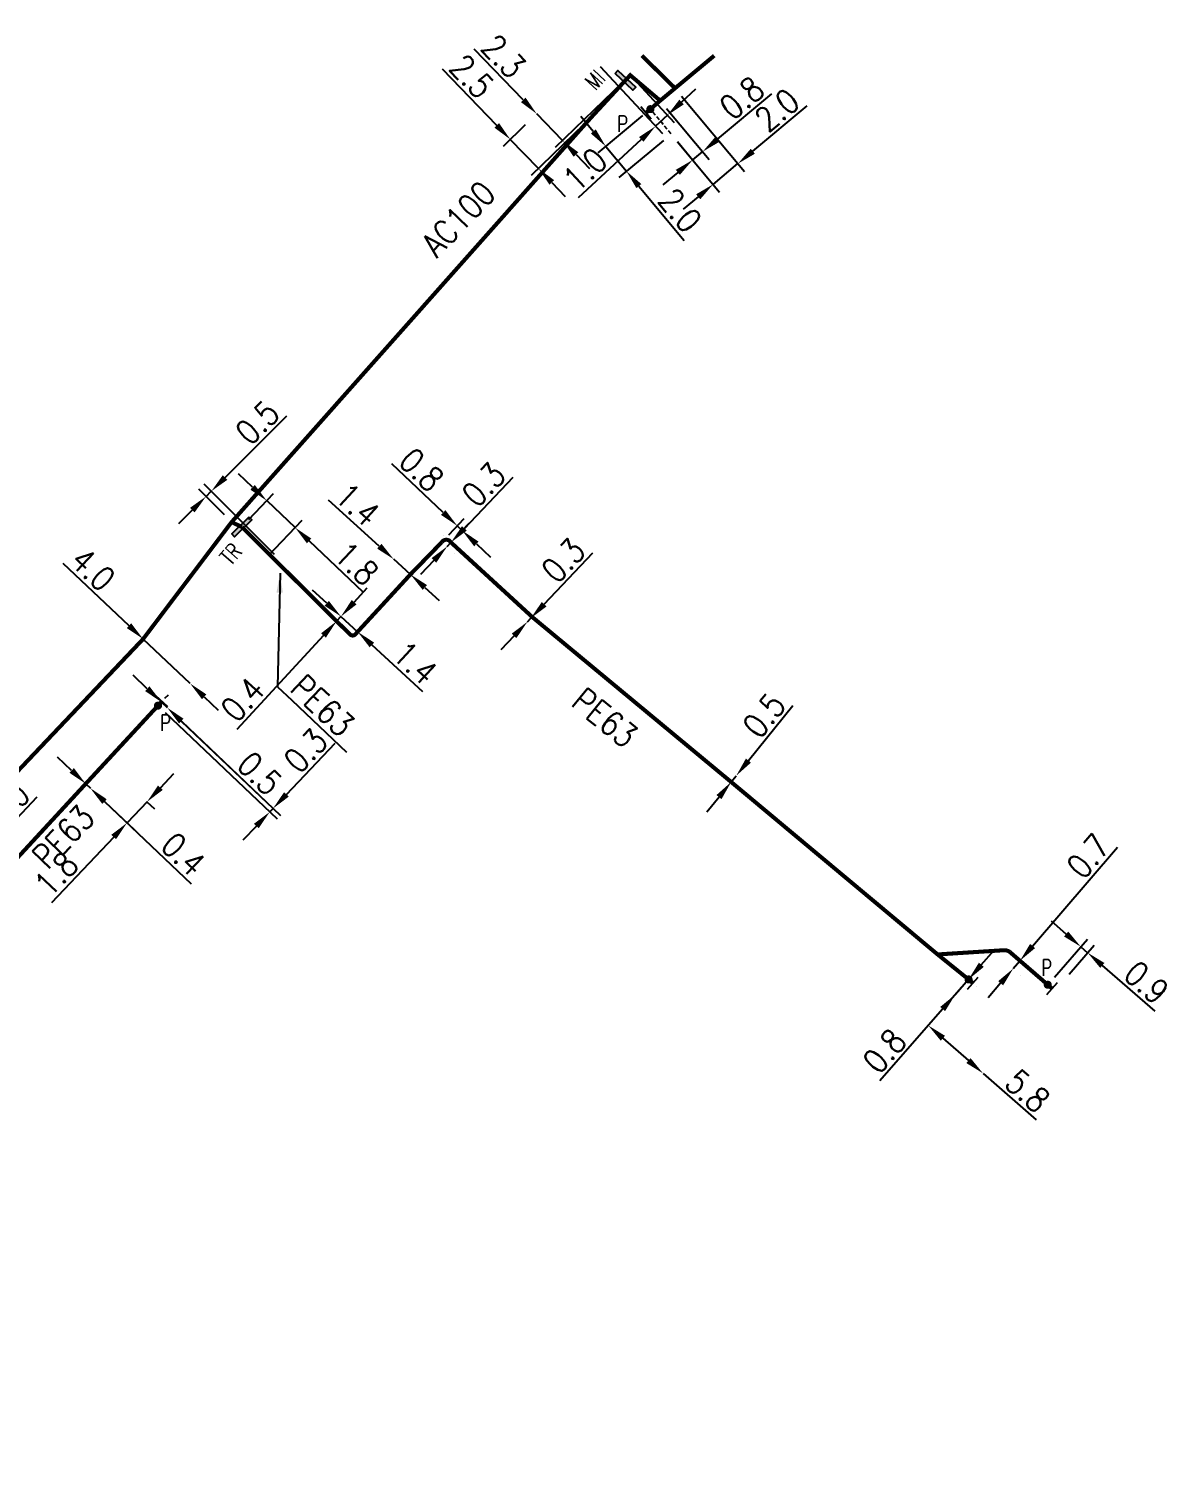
# Model space of a CAD drawing. Header units: millimetres. Extents: x 155997 to 157006, y 121209 to 122008.
# Drawn here: x 156475.7 to 156546.6, y 121912.9 to 122001.7 of the extents above; entities that cross this region are included whole.
import ezdxf
from ezdxf.enums import TextEntityAlignment as Align

# ---------------------------------------------------------------- set-up
doc = ezdxf.new("R2010")
doc.units = ezdxf.units.MM
for name, pattern in [('DASHED', [0.75, 0.5, -0.25]), ('L_25_AP', [2000, 1000, 1000]), ('L_25_PE', [2000, 1000, 1000])]:
    doc.linetypes.add(name, pattern=pattern)
doc.layers.get('0').update_dxf_attribs({"linetype": 'CONTINUOUS'})
for name, color, linetype in [('L_150', 1, 'CONTINUOUS'), ('L_300', 7, 'CONTINUOUS'), ('L_340', 7, 'CONTINUOUS')]:
    doc.layers.add(name, color=color, linetype=linetype)
doc.styles.add('G_ROMANS', font='ROMANS.SHX', dxfattribs={"width": 0.75})
doc.styles.get("Standard").update_dxf_attribs({"font": 'romans.shx', "width": 0.85})
doc.dimstyles.get("Standard").update_dxf_attribs({"dimtxt": 1.5, "dimasz": 1.2, "dimexe": 0.625, "dimexo": 0.625, "dimgap": 0.25, "dimtad": 1, "dimdec": 1, "dimzin": 0, "dimdsep": 46, "dimtxsty": 'Standard', "dimcen": -0.5, "dimadec": 0, "dimazin": 0, "dimtfac": 1, "dimtdec": 1, "dimtmove": 0, "dimatfit": 3, "dimfxl": 0, "dimtolj": 1, "dimtzin": 0, "dimarcsym": 0})

# ---------------------------------------------------------------- blocks, each defined once
blk = doc.blocks.new('L_340_07')
at = {"color": 0, "linetype": 'Continuous', "const_width": 0.25, "flags": 128}
blk.add_lwpolyline([(0, 0), (0.35, 0)], dxfattribs=at)
at = {"color": 0, "linetype": 'Continuous', "flags": 128}
blk.add_lwpolyline([(0.35, -0.5), (0.35, 0.5)], dxfattribs=at)
at = {"color": 0, "linetype": 'Continuous', "width": 0.75, "flags": 3}
for tag, p in [('DEF_LEG', (0.723, -3.465)), ('DEF_COUP', (0.723, -5.965)), ('DEF_TYPE', (0.723, -8.465))]:
    blk.add_attdef(tag, text='', height=1.2, dxfattribs=at).set_placement(p, align=Align.MIDDLE)
blk = doc.blocks.new('L_300_12')
at = {"color": 0, "linetype": 'Continuous', "const_width": 0.248, "flags": 128}
blk.add_lwpolyline([(-0.126, 0, 1), (0.126, 0, 1)], format="xyb", close=True, dxfattribs=at)
at = {"linetype": 'Continuous', "style": 'G_ROMANS', "width": 0.75}
blk.add_attdef('P', text='', height=1, dxfattribs=at).set_placement((0, 1.331), align=Align.MIDDLE_CENTER)
at = {"color": 0, "linetype": 'Continuous', "width": 0.75, "flags": 3}
for tag, p in [('DEF_LEG', (0, -5)), ('DEF_COUP', (0, -7.5)), ('DEF_TYPE', (0, -10))]:
    blk.add_attdef(tag, text='', height=1.2, dxfattribs=at).set_placement(p, align=Align.MIDDLE)
blk = doc.blocks.new('*D180')
at = {"layer": 'L_150', "color": 0, "linetype": 'Continuous', "lineweight": -2, "transparency": 16777216}
for p, q in [((156473.246, 121950.974), (156476.243, 121954.157)), ((156471.053, 121948.644), (156472.424, 121950.1)), ((156473.43, 121949.153), (156471.969, 121950.529)), ((156471.863, 121947.881), (156470.598, 121949.072)), ((156470.23, 121947.77), (156469.408, 121946.897))]:
    blk.add_line(p, q, dxfattribs=at)
at = {"layer": 'L_150', "color": 0, "linetype": 'Continuous', "transparency": 16777216}
for points in [[(156473.101, 121951.111), (156473.392, 121950.837), (156472.424, 121950.1)], [(156470.085, 121947.907), (156470.376, 121947.633), (156471.053, 121948.644)]]:
    blk.add_solid(points, dxfattribs=at)
at = {"layer": 'L_150', "color": 0, "linetype": 'Continuous', "transparency": 16777216, "insert": (156474.428, 121953.688), "char_height": 1.5, "attachment_point": 5, "rotation": 46.72704}
blk.add_mtext('\\A1;2.0', dxfattribs=at)
blk = doc.blocks.new('*D189')
at = {"layer": 'L_340', "color": 0, "linetype": 'Continuous', "lineweight": -2, "transparency": 16777216}
for p, q in [((156483.056, 121960.845), (156482.187, 121961.673)), ((156484.149, 121960.253), (156484.356, 121960.47)), ((156483.925, 121960.018), (156484.287, 121959.673)), ((156485.156, 121958.845), (156490.463, 121953.792))]:
    blk.add_line(p, q, dxfattribs=at)
at = {"layer": 'L_340', "color": 0, "linetype": 'Continuous', "transparency": 16777216}
for points in [[(156483.194, 121960.99), (156482.918, 121960.7), (156483.925, 121960.018)], [(156485.294, 121958.99), (156485.018, 121958.701), (156484.287, 121959.673)]]:
    blk.add_solid(points, dxfattribs=at)
at = {"layer": 'L_340', "color": 0, "linetype": 'Continuous', "transparency": 16777216, "insert": (156490.004, 121955.61), "char_height": 1.5, "attachment_point": 5, "rotation": 316.40154}
blk.add_mtext('\\A1;0.5', dxfattribs=at)
blk = doc.blocks.new('*D190')
at = {"layer": 'L_340', "color": 0, "linetype": 'Continuous', "lineweight": -2, "transparency": 16777216}
for p, q in [((156484.17, 121959.369), (156491.08, 121952.79)), ((156484.739, 121959.242), (156491.287, 121953.007)), ((156491.661, 121954.307), (156494.676, 121957.473)), ((156490.627, 121953.221), (156490.834, 121953.438)), ((156489.8, 121952.352), (156488.972, 121951.483))]:
    blk.add_line(p, q, dxfattribs=at)
at = {"layer": 'L_340', "color": 0, "linetype": 'Continuous', "transparency": 16777216}
for points in [[(156491.517, 121954.445), (156491.806, 121954.17), (156490.834, 121953.438)], [(156489.655, 121952.49), (156489.944, 121952.214), (156490.627, 121953.221)]]:
    blk.add_solid(points, dxfattribs=at)
at = {"layer": 'L_340', "color": 0, "linetype": 'Continuous', "transparency": 16777216, "insert": (156492.858, 121957.014), "char_height": 1.5, "attachment_point": 5, "rotation": 46.40154}
blk.add_mtext('\\A1;0.3', dxfattribs=at)
blk = doc.blocks.new('*D176')
at = {"layer": 'L_150', "color": 0, "linetype": 'Continuous', "lineweight": -2, "transparency": 16777216}
for p, q in [((156518.332, 121994.833), (156521.691, 121997.632)), ((156515.182, 121996.739), (156517.811, 121993.585)), ((156515.853, 121994.684), (156517.196, 121993.073)), ((156516.796, 121993.553), (156517.411, 121994.065)), ((156515.874, 121992.784), (156514.952, 121992.016))]:
    blk.add_line(p, q, dxfattribs=at)
at = {"layer": 'L_150', "color": 0, "linetype": 'Continuous', "transparency": 16777216}
for points in [[(156518.204, 121994.987), (156518.46, 121994.679), (156517.411, 121994.065)], [(156515.746, 121992.938), (156516.002, 121992.631), (156516.796, 121993.553)]]:
    blk.add_solid(points, dxfattribs=at)
at = {"layer": 'L_150', "color": 0, "linetype": 'Continuous', "transparency": 16777216, "insert": (156519.832, 121997.385), "char_height": 1.5, "attachment_point": 5, "rotation": 39.80594}
blk.add_mtext('\\A1;0.8', dxfattribs=at)
blk = doc.blocks.new('*D177')
at = {"layer": 'L_340', "color": 0, "linetype": 'Continuous', "lineweight": -2, "transparency": 16777216}
for p, q in [((156510.647, 121995.313), (156509.878, 121996.235)), ((156513.697, 121996.294), (156510.935, 121993.991)), ((156511.415, 121994.391), (156512.696, 121992.855)), ((156514.978, 121994.758), (156512.216, 121992.455)), ((156513.465, 121991.934), (156516.264, 121988.577))]:
    blk.add_line(p, q, dxfattribs=at)
at = {"layer": 'L_340', "color": 0, "linetype": 'Continuous', "transparency": 16777216}
for points in [[(156510.8, 121995.441), (156510.493, 121995.185), (156511.415, 121994.391)], [(156513.618, 121992.062), (156513.311, 121991.806), (156512.696, 121992.855)]]:
    blk.add_solid(points, dxfattribs=at)
at = {"layer": 'L_340', "color": 0, "linetype": 'Continuous', "transparency": 16777216, "insert": (156516.017, 121990.435), "char_height": 1.5, "attachment_point": 5, "rotation": 309.82422}
blk.add_mtext('\\A1;2.0', dxfattribs=at)
blk = doc.blocks.new('*D178')
at = {"layer": 'L_150', "color": 0, "linetype": 'Continuous', "lineweight": -2, "transparency": 16777216}
for p, q in [((156516.105, 121997.506), (156519.993, 121992.841)), ((156520.514, 121994.089), (156523.872, 121996.888)), ((156515.858, 121994.678), (156518.456, 121991.561)), ((156518.056, 121992.041), (156519.592, 121993.321)), ((156517.134, 121991.272), (156516.212, 121990.504))]:
    blk.add_line(p, q, dxfattribs=at)
at = {"layer": 'L_150', "color": 0, "linetype": 'Continuous', "transparency": 16777216}
for points in [[(156520.386, 121994.243), (156520.642, 121993.936), (156519.592, 121993.321)], [(156517.006, 121991.426), (156517.262, 121991.119), (156518.056, 121992.041)]]:
    blk.add_solid(points, dxfattribs=at)
at = {"layer": 'L_150', "color": 0, "linetype": 'Continuous', "transparency": 16777216, "insert": (156522.014, 121996.641), "char_height": 1.5, "attachment_point": 5, "rotation": 39.80594}
blk.add_mtext('\\A1;2.0', dxfattribs=at)
blk = doc.blocks.new('*D187')
at = {"layer": 'L_150', "color": 0, "linetype": 'Continuous', "lineweight": -2, "transparency": 16777216}
for p, q in [((156504.675, 121995.684), (156501.309, 121999.166)), ((156506.436, 121995.716), (156505.059, 121994.386)), ((156510.053, 121995.736), (156506.796, 121992.589)), ((156507.246, 121993.023), (156505.509, 121994.821)), ((156508.08, 121992.16), (156508.914, 121991.297))]:
    blk.add_line(p, q, dxfattribs=at)
at = {"layer": 'L_150', "color": 0, "linetype": 'Continuous', "transparency": 16777216}
for points in [[(156504.819, 121995.823), (156504.531, 121995.545), (156505.509, 121994.821)], [(156508.224, 121992.299), (156507.936, 121992.021), (156507.246, 121993.023)]]:
    blk.add_solid(points, dxfattribs=at)
at = {"layer": 'L_150', "color": 0, "linetype": 'Continuous', "transparency": 16777216, "insert": (156503.13, 121998.721), "char_height": 1.5, "attachment_point": 5, "rotation": 314.01834}
blk.add_mtext('\\A1;2.5', dxfattribs=at)
blk = doc.blocks.new('*D191')
at = {"layer": 'L_150', "color": 0, "linetype": 'Continuous', "lineweight": -2, "transparency": 16777216}
for p, q in [((156511.071, 121999.326), (156514.918, 121995.178)), ((156513.354, 121998.335), (156515.651, 121995.858)), ((156516.106, 121997.133), (156516.985, 121997.949)), ((156515.226, 121996.317), (156514.493, 121995.637)), ((156513.613, 121994.821), (156509.716, 121991.206))]:
    blk.add_line(p, q, dxfattribs=at)
at = {"layer": 'L_150', "color": 0, "linetype": 'Continuous', "transparency": 16777216}
for points in [[(156515.97, 121997.279), (156516.242, 121996.986), (156515.226, 121996.317)], [(156513.477, 121994.967), (156513.749, 121994.674), (156514.493, 121995.637)]]:
    blk.add_solid(points, dxfattribs=at)
at = {"layer": 'L_150', "color": 0, "linetype": 'Continuous', "transparency": 16777216, "insert": (156510.132, 121992.956), "char_height": 1.5, "attachment_point": 5, "rotation": 42.84503}
blk.add_mtext('\\A1;1.0', dxfattribs=at)
blk = doc.blocks.new('*D192')
at = {"layer": 'L_150', "color": 0, "linetype": 'Continuous', "lineweight": -2, "transparency": 16777216}
for p, q in [((156506.311, 121997.265), (156503.273, 122000.408)), ((156512.48, 121998.359), (156508.294, 121994.314)), ((156508.743, 121994.748), (156507.145, 121996.402)), ((156509.577, 121993.885), (156510.411, 121993.022))]:
    blk.add_line(p, q, dxfattribs=at)
at = {"layer": 'L_150', "color": 0, "linetype": 'Continuous', "transparency": 16777216}
for points in [[(156506.455, 121997.404), (156506.167, 121997.126), (156507.145, 121996.402)], [(156509.721, 121994.024), (156509.433, 121993.746), (156508.743, 121994.748)]]:
    blk.add_solid(points, dxfattribs=at)
at = {"layer": 'L_150', "color": 0, "linetype": 'Continuous', "transparency": 16777216, "insert": (156505.094, 121999.963), "char_height": 1.5, "attachment_point": 5, "rotation": 314.01834}
blk.add_mtext('\\A1;2.3', dxfattribs=at)
blk = doc.blocks.new('*D851')
at = {"layer": 'L_150', "color": 0, "linetype": 'Continuous', "lineweight": -2, "transparency": 16777216}
for p, q in [((156483.864, 121954.72), (156484.69, 121955.59)), ((156479.699, 121954.534), (156482.253, 121952.113)), ((156483.038, 121953.849), (156481.799, 121952.543)), ((156483.035, 121953.852), (156483.492, 121953.419)), ((156480.974, 121951.672), (156477.118, 121947.606))]:
    blk.add_line(p, q, dxfattribs=at)
at = {"layer": 'L_150', "color": 0, "linetype": 'Continuous', "transparency": 16777216}
for points in [[(156483.719, 121954.857), (156484.009, 121954.582), (156483.038, 121953.849)], [(156480.829, 121951.81), (156481.119, 121951.535), (156481.799, 121952.543)]]:
    blk.add_solid(points, dxfattribs=at)
at = {"layer": 'L_150', "color": 0, "linetype": 'Continuous', "transparency": 16777216, "insert": (156477.421, 121949.379), "char_height": 1.5, "attachment_point": 5, "rotation": 46.51796}
blk.add_mtext('\\A1;1.8', dxfattribs=at)
blk = doc.blocks.new('*D852')
at = {"layer": 'L_150', "color": 0, "linetype": 'Continuous', "lineweight": -2, "transparency": 16777216}
for p, q in [((156478.375, 121955.79), (156477.505, 121956.616)), ((156479.246, 121954.964), (156479.536, 121954.689)), ((156480.407, 121953.863), (156485.776, 121948.772))]:
    blk.add_line(p, q, dxfattribs=at)
at = {"layer": 'L_150', "color": 0, "linetype": 'Continuous', "transparency": 16777216}
for points in [[(156478.513, 121955.935), (156478.238, 121955.645), (156479.246, 121954.964)], [(156480.545, 121954.009), (156480.269, 121953.718), (156479.536, 121954.689)]]:
    blk.add_solid(points, dxfattribs=at)
at = {"layer": 'L_150', "color": 0, "linetype": 'Continuous', "transparency": 16777216, "insert": (156485.291, 121950.609), "char_height": 1.5, "attachment_point": 5, "rotation": 316.51796}
blk.add_mtext('\\A1;0.4', dxfattribs=at)
blk = doc.blocks.new('L_340_16')
at = {"linetype": 'Continuous'}
blk.add_hatch(color=0, dxfattribs=at).paths.add_polyline_path([(0.125, 0.75), (-0.125, 0.75), (-0.125, -0.75), (0.125, -0.75)])
at = {"color": 0, "linetype": 'Continuous'}
blk.add_lwpolyline([(-0.125, 0.75), (0.125, 0.75), (0.125, -0.75), (-0.125, -0.75)], close=True, dxfattribs=at)
at = {"color": 0, "linetype": 'Continuous', "width": 0.75}
for tag, height, flags, p in [('MI', 1, 8, (0, 2.5)), ('DEF_LEG', 1.2, 3, (0, -5)), ('DEF_TYPE', 1.2, 3, (0, -6.939))]:
    blk.add_attdef(tag, text='', height=height, dxfattribs=dict(at, flags=flags)).set_placement(p, align=Align.MIDDLE)
blk = doc.blocks.new('*D1173')
at = {"layer": 'L_150', "color": 0, "linetype": 'Continuous', "lineweight": -2, "transparency": 16777216}
for p, q in [((156507.604, 121966.072), (156510.615, 121969.241)), ((156506.571, 121964.985), (156506.777, 121965.202)), ((156505.744, 121964.115), (156504.918, 121963.245))]:
    blk.add_line(p, q, dxfattribs=at)
at = {"layer": 'L_150', "color": 0, "linetype": 'Continuous', "transparency": 16777216}
for points in [[(156507.459, 121966.21), (156507.749, 121965.934), (156506.777, 121965.202)], [(156505.599, 121964.252), (156505.889, 121963.977), (156506.571, 121964.985)]]:
    blk.add_solid(points, dxfattribs=at)
at = {"layer": 'L_150', "color": 0, "linetype": 'Continuous', "transparency": 16777216, "insert": (156508.798, 121968.78), "char_height": 1.5, "attachment_point": 5, "rotation": 46.46672}
blk.add_mtext('\\A1;0.3', dxfattribs=at)
blk = doc.blocks.new('*D1174')
at = {"layer": 'L_150', "color": 0, "linetype": 'Continuous', "lineweight": -2, "transparency": 16777216}
for p, q in [((156520.242, 121956.399), (156522.987, 121959.801)), ((156519.175, 121955.076), (156519.489, 121955.465)), ((156518.422, 121954.142), (156517.668, 121953.208))]:
    blk.add_line(p, q, dxfattribs=at)
at = {"layer": 'L_150', "color": 0, "linetype": 'Continuous', "transparency": 16777216}
for points in [[(156520.087, 121956.525), (156520.398, 121956.273), (156519.489, 121955.465)], [(156518.266, 121954.267), (156518.577, 121954.016), (156519.175, 121955.076)]]:
    blk.add_solid(points, dxfattribs=at)
at = {"layer": 'L_150', "color": 0, "linetype": 'Continuous', "transparency": 16777216, "insert": (156521.213, 121959.195), "char_height": 1.5, "attachment_point": 5, "rotation": 51.104}
blk.add_mtext('\\A1;0.5', dxfattribs=at)
blk = doc.blocks.new('*D1175')
at = {"layer": 'L_150', "color": 0, "linetype": 'Continuous', "lineweight": -2, "transparency": 16777216}
for p, q in [((156501.361, 121971.744), (156498.185, 121974.761)), ((156501.698, 121970.356), (156502.662, 121971.371)), ((156502.066, 121970.127), (156502.97, 121971.078)), ((156502.539, 121970.625), (156502.231, 121970.918)), ((156503.41, 121969.799), (156504.28, 121968.972))]:
    blk.add_line(p, q, dxfattribs=at)
at = {"layer": 'L_150', "color": 0, "linetype": 'Continuous', "transparency": 16777216}
for points in [[(156501.499, 121971.889), (156501.224, 121971.599), (156502.231, 121970.918)], [(156503.547, 121969.944), (156503.272, 121969.654), (156502.539, 121970.625)]]:
    blk.add_solid(points, dxfattribs=at)
at = {"layer": 'L_150', "color": 0, "linetype": 'Continuous', "transparency": 16777216, "insert": (156500.023, 121974.394), "char_height": 1.5, "attachment_point": 5, "rotation": 316.47612}
blk.add_mtext('\\A1;0.8', dxfattribs=at)
blk = doc.blocks.new('*D1176')
at = {"layer": 'L_150', "color": 0, "linetype": 'Continuous', "lineweight": -2, "transparency": 16777216}
for p, q in [((156497.407, 121969.66), (156494.258, 121972.515)), ((156499.333, 121967.914), (156498.296, 121968.854)), ((156500.222, 121967.108), (156501.111, 121966.302))]:
    blk.add_line(p, q, dxfattribs=at)
at = {"layer": 'L_150', "color": 0, "linetype": 'Continuous', "transparency": 16777216}
for points in [[(156497.541, 121969.808), (156497.273, 121969.512), (156498.296, 121968.854)], [(156500.357, 121967.256), (156500.088, 121966.96), (156499.333, 121967.914)]]:
    blk.add_solid(points, dxfattribs=at)
at = {"layer": 'L_150', "color": 0, "linetype": 'Continuous', "transparency": 16777216, "insert": (156496.06, 121972.231), "char_height": 1.5, "attachment_point": 5, "rotation": 317.80455}
blk.add_mtext('\\A1;1.4', dxfattribs=at)
blk = doc.blocks.new('*D1177')
at = {"layer": 'L_150', "color": 0, "linetype": 'Continuous', "lineweight": -2, "transparency": 16777216}
for p, q in [((156494.153, 121966.126), (156493.27, 121966.938)), ((156494.613, 121964.853), (156494.613, 121964.853)), ((156495.036, 121965.313), (156496.066, 121964.365)), ((156495.643, 121963.905), (156495.643, 121963.905)), ((156496.949, 121963.552), (156500.076, 121960.673))]:
    blk.add_line(p, q, dxfattribs=at)
at = {"layer": 'L_150', "color": 0, "linetype": 'Continuous', "transparency": 16777216}
for points in [[(156494.289, 121966.273), (156494.018, 121965.979), (156495.036, 121965.313)], [(156497.084, 121963.699), (156496.813, 121963.405), (156496.066, 121964.365)]]:
    blk.add_solid(points, dxfattribs=at)
at = {"layer": 'L_150', "color": 0, "linetype": 'Continuous', "transparency": 16777216, "insert": (156499.631, 121962.442), "char_height": 1.5, "attachment_point": 5, "rotation": 317.36705}
blk.add_mtext('\\A1;1.4', dxfattribs=at)
blk = doc.blocks.new('*D1178')
at = {"layer": 'L_150', "color": 0, "linetype": 'Continuous', "lineweight": -2, "transparency": 16777216}
for p, q in [((156495.849, 121966.196), (156496.662, 121967.079)), ((156495.036, 121965.313), (156494.765, 121965.019)), ((156495.496, 121964.89), (156495.496, 121964.89)), ((156493.952, 121964.136), (156488.599, 121958.321)), ((156495.225, 121964.595), (156495.225, 121964.595))]:
    blk.add_line(p, q, dxfattribs=at)
at = {"layer": 'L_150', "color": 0, "linetype": 'Continuous', "transparency": 16777216}
for points in [[(156495.702, 121966.331), (156495.996, 121966.06), (156495.036, 121965.313)], [(156493.805, 121964.271), (156494.099, 121964), (156494.765, 121965.019)]]:
    blk.add_solid(points, dxfattribs=at)
at = {"layer": 'L_150', "color": 0, "linetype": 'Continuous', "transparency": 16777216, "insert": (156488.958, 121960.187), "char_height": 1.5, "attachment_point": 5, "rotation": 47.36597}
blk.add_mtext('\\A1;0.4', dxfattribs=at)
blk = doc.blocks.new('*D1179')
at = {"layer": 'L_150', "color": 0, "linetype": 'Continuous', "lineweight": -2, "transparency": 16777216}
for p, q in [((156487.866, 121973.908), (156491.695, 121977.72)), ((156487.826, 121971.59), (156486.246, 121973.178)), ((156490.917, 121969.142), (156486.574, 121973.504)), ((156486.687, 121972.735), (156487.015, 121973.061)), ((156485.837, 121971.888), (156484.986, 121971.041))]:
    blk.add_line(p, q, dxfattribs=at)
at = {"layer": 'L_150', "color": 0, "linetype": 'Continuous', "transparency": 16777216}
for points in [[(156487.725, 121974.05), (156488.007, 121973.766), (156487.015, 121973.061)], [(156485.695, 121972.03), (156485.978, 121971.746), (156486.687, 121972.735)]]:
    blk.add_solid(points, dxfattribs=at)
at = {"layer": 'L_150', "color": 0, "linetype": 'Continuous', "transparency": 16777216, "insert": (156489.865, 121977.31), "char_height": 1.5, "attachment_point": 5, "rotation": 44.87145}
blk.add_mtext('\\A1;0.5', dxfattribs=at)
blk = doc.blocks.new('*D1180')
at = {"layer": 'L_150', "color": 0, "linetype": 'Continuous', "lineweight": -2, "transparency": 16777216}
for p, q in [((156502.669, 121970.762), (156505.679, 121973.932)), ((156501.389, 121970.322), (156501.389, 121970.322)), ((156501.614, 121969.651), (156501.842, 121969.892)), ((156500.787, 121968.781), (156499.961, 121967.911)), ((156502.067, 121969.221), (156502.067, 121969.221))]:
    blk.add_line(p, q, dxfattribs=at)
at = {"layer": 'L_150', "color": 0, "linetype": 'Continuous', "transparency": 16777216}
for points in [[(156502.524, 121970.9), (156502.814, 121970.624), (156501.842, 121969.892)], [(156500.642, 121968.919), (156500.932, 121968.643), (156501.614, 121969.651)]]:
    blk.add_solid(points, dxfattribs=at)
at = {"layer": 'L_150', "color": 0, "linetype": 'Continuous', "transparency": 16777216, "insert": (156503.862, 121973.47), "char_height": 1.5, "attachment_point": 5, "rotation": 46.47612}
blk.add_mtext('\\A1;0.3', dxfattribs=at)
blk = doc.blocks.new('*D1181')
at = {"layer": 'L_340', "color": 0, "linetype": 'Continuous', "lineweight": -2, "transparency": 16777216}
for p, q in [((156533.448, 121942.393), (156530.957, 121939.544)), ((156532.272, 121939.225), (156533.854, 121937.841)), ((156534.757, 121937.052), (156538.048, 121934.174))]:
    blk.add_line(p, q, dxfattribs=at)
at = {"layer": 'L_340', "color": 0, "linetype": 'Continuous', "transparency": 16777216}
for points in [[(156532.403, 121939.375), (156532.14, 121939.074), (156531.368, 121940.015)], [(156533.985, 121937.992), (156533.722, 121937.691), (156534.757, 121937.052)]]:
    blk.add_solid(points, dxfattribs=at)
at = {"layer": 'L_340', "color": 0, "linetype": 'Continuous', "transparency": 16777216, "insert": (156537.512, 121935.971), "char_height": 1.5, "attachment_point": 5, "rotation": 318.83132}
blk.add_mtext('\\A1;5.8', dxfattribs=at)
blk = doc.blocks.new('*D1182')
at = {"layer": 'L_340', "color": 0, "linetype": 'Continuous', "lineweight": -2, "transparency": 16777216}
for p, q in [((156534.649, 121943.767), (156535.439, 121944.67)), ((156533.859, 121942.864), (156533.045, 121941.933)), ((156534.33, 121942.452), (156534.33, 121942.452)), ((156532.255, 121941.029), (156528.366, 121936.582))]:
    blk.add_line(p, q, dxfattribs=at)
at = {"layer": 'L_340', "color": 0, "linetype": 'Continuous', "transparency": 16777216}
for points in [[(156534.499, 121943.899), (156534.8, 121943.635), (156533.859, 121942.864)], [(156532.105, 121941.161), (156532.406, 121940.898), (156533.045, 121941.933)]]:
    blk.add_solid(points, dxfattribs=at)
at = {"layer": 'L_340', "color": 0, "linetype": 'Continuous', "transparency": 16777216, "insert": (156528.657, 121938.434), "char_height": 1.5, "attachment_point": 5, "rotation": 48.83132}
blk.add_mtext('\\A1;0.8', dxfattribs=at)
blk = doc.blocks.new('*D1183')
at = {"layer": 'L_340', "color": 0, "linetype": 'Continuous', "lineweight": -2, "transparency": 16777216}
for p, q in [((156539.898, 121945.671), (156538.992, 121946.458)), ((156539.17, 121943.004), (156541.213, 121945.356)), ((156540.075, 121943.19), (156541.637, 121944.988)), ((156540.803, 121944.884), (156541.227, 121944.516)), ((156542.133, 121943.729), (156545.387, 121940.902))]:
    blk.add_line(p, q, dxfattribs=at)
at = {"layer": 'L_340', "color": 0, "linetype": 'Continuous', "transparency": 16777216}
for points in [[(156540.029, 121945.822), (156539.766, 121945.52), (156540.803, 121944.884)], [(156542.264, 121943.88), (156542.002, 121943.578), (156541.227, 121944.516)]]:
    blk.add_solid(points, dxfattribs=at)
at = {"layer": 'L_340', "color": 0, "linetype": 'Continuous', "transparency": 16777216, "insert": (156544.869, 121942.677), "char_height": 1.5, "attachment_point": 5, "rotation": 319.0146}
blk.add_mtext('\\A1;0.9', dxfattribs=at)
blk = doc.blocks.new('*D1184')
at = {"layer": 'L_150', "color": 0, "linetype": 'Continuous', "lineweight": -2, "transparency": 16777216}
for p, q in [((156537.82, 121944.93), (156543.063, 121951.044)), ((156536.626, 121943.537), (156537.039, 121944.019)), ((156537.514, 121943.612), (156537.514, 121943.612)), ((156535.845, 121942.626), (156535.064, 121941.715)), ((156537.1, 121943.13), (156537.1, 121943.13))]:
    blk.add_line(p, q, dxfattribs=at)
at = {"layer": 'L_150', "color": 0, "linetype": 'Continuous', "transparency": 16777216}
for points in [[(156537.668, 121945.06), (156537.972, 121944.8), (156537.039, 121944.019)], [(156535.693, 121942.756), (156535.997, 121942.496), (156536.626, 121943.537)]]:
    blk.add_solid(points, dxfattribs=at)
at = {"layer": 'L_150', "color": 0, "linetype": 'Continuous', "transparency": 16777216, "insert": (156541.271, 121950.491), "char_height": 1.5, "attachment_point": 5, "rotation": 49.39055}
blk.add_mtext('\\A1;0.7', dxfattribs=at)
blk = doc.blocks.new('L_340_19')
at = {"linetype": 'Continuous'}
blk.add_hatch(color=0, dxfattribs=at).paths.add_polyline_path([(0.125, 0.75), (-0.125, 0.75), (-0.125, -0.75), (0.125, -0.75)])
at = {"color": 0, "linetype": 'Continuous'}
blk.add_lwpolyline([(-0.125, 0.75), (0.125, 0.75), (0.125, -0.75), (-0.125, -0.75)], close=True, dxfattribs=at)
at = {"color": 0, "linetype": 'Continuous', "width": 0.75}
for tag, height, flags, p in [('TR', 1, 8, (0, 1.981)), ('DEF_LEG', 1.2, 3, (0, -5)), ('DEF_COUP', 1.2, 3, (0, -7.5)), ('DEF_TYPE', 1.2, 3, (0, -10))]:
    blk.add_attdef(tag, text='', height=height, dxfattribs=dict(at, flags=flags)).set_placement(p, align=Align.MIDDLE)
blk = doc.blocks.new('*D1410')
at = {"layer": 'L_340', "color": 0, "linetype": 'Continuous', "lineweight": -2, "transparency": 16777216}
for p, q in [((156489.569, 121973.302), (156488.698, 121974.127)), ((156489.332, 121971.308), (156490.87, 121972.929)), ((156490.439, 121972.476), (156492.195, 121970.811)), ((156490.551, 121969.078), (156492.625, 121971.265)), ((156493.066, 121969.985), (156496.387, 121966.836))]:
    blk.add_line(p, q, dxfattribs=at)
at = {"layer": 'L_340', "color": 0, "linetype": 'Continuous', "transparency": 16777216}
for points in [[(156489.706, 121973.447), (156489.431, 121973.157), (156490.439, 121972.476)], [(156493.203, 121970.131), (156492.928, 121969.84), (156492.195, 121970.811)]]:
    blk.add_solid(points, dxfattribs=at)
at = {"layer": 'L_340', "color": 0, "linetype": 'Continuous', "transparency": 16777216, "insert": (156495.99, 121968.59), "char_height": 1.5, "attachment_point": 5, "rotation": 316.52023}
blk.add_mtext('\\A1;1.8', dxfattribs=at)
blk = doc.blocks.new('*D1414')
at = {"layer": 'L_150', "color": 0, "linetype": 'Continuous', "lineweight": -2, "ltscale": 0.5, "transparency": 16777216}
for p, q in [((156481.924, 121964.743), (156477.858, 121968.589)), ((156485.702, 121961.169), (156482.796, 121963.918)), ((156486.574, 121960.345), (156487.446, 121959.52))]:
    blk.add_line(p, q, dxfattribs=at)
at = {"layer": 'L_150', "color": 0, "linetype": 'Continuous', "ltscale": 0.5, "transparency": 16777216}
for points in [[(156482.062, 121964.888), (156481.787, 121964.597), (156482.796, 121963.918)], [(156486.711, 121960.49), (156486.436, 121960.199), (156485.702, 121961.169)]]:
    blk.add_solid(points, dxfattribs=at)
at = {"layer": 'L_150', "color": 0, "linetype": 'Continuous', "ltscale": 0.5, "transparency": 16777216, "insert": (156479.697, 121968.226), "char_height": 1.5, "attachment_point": 5, "rotation": 316.59249}
blk.add_mtext('\\A1;4.0', dxfattribs=at)

msp = doc.modelspace()

# ---------------------------------------------------------------- linework, layer by layer
at = {"layer": 'L_150', "linetype": 'L_25_AP', "ltscale": 0.5, "const_width": 0.25, "flags": 128}
for points in [[(156515.705, 121997.986), (156513.655, 122000)], [(156518.125, 122000), (156515.705, 121997.986), (156514.782, 121997.219), (156514.177, 121996.694)]]:
    msp.add_lwpolyline(points, dxfattribs=at)
at = {"layer": 'L_150', "linetype": 'L_25_AP', "ltscale": 0.5, "flags": 128}
msp.add_lwpolyline([(156493.705, 121872.916, 0.25, 0.25, 0), (156469.937, 121900.503, 0.25, 0.25, 0), (156469.937, 121900.503, 0.25, 0.25, 0), (156450.687, 121924.43, 0.25, 0.25, 0), (156448.097, 121927.373, 0.25, 0.25, 0), (156452.201, 121931.681, 0.25, 0.25, 0), (156468.765, 121949.071, 0.25, 0.25, 0), (156469.601, 121950.014, 0.25, 0.25, 0), (156482.796, 121963.918, 0.25, 0.25, 0), (156488.267, 121971.147, 0.25, 0.25, 0), (156510.503, 121996.17, 0.25, 0.25, 0), (156512.633, 121998.473, 0.25, 0.25, 0), (156512.929, 121998.793, 0.25, 0.25, 0), (156514.782, 121997.219, 0, 0, 0)], format="xyseb", dxfattribs=at)
at = {"layer": 'L_150', "linetype": 'L_25_PE', "ltscale": 0.5, "const_width": 0.25, "flags": 128}
for points in [[(156488.267, 121971.147), (156488.902, 121970.854)], [(156461.076, 121936.045), (156465.965, 121941.116), (156468.813, 121944.131), (156469.732, 121944.667), (156472.318, 121947.453), (156479.246, 121954.964), (156483.718, 121959.8)]]:
    msp.add_lwpolyline(points, dxfattribs=at)
for points in [[(156488.902, 121970.854), (156494.765, 121965.019), (156495.603, 121964.202, 0.428486), (156495.917, 121964.203), (156499.333, 121967.914), (156501.268, 121969.903, -0.557546), (156501.842, 121969.892), (156501.842, 121969.892), (156506.873, 121965.274), (156519.281, 121954.986), (156531.945, 121944.408), (156533.859, 121942.864), (156533.859, 121942.864)], [(156531.945, 121944.408), (156536.029, 121944.668, -0.190213), (156536.422, 121944.552), (156537.039, 121944.019), (156538.76, 121942.532)]]:
    msp.add_lwpolyline(points, format="xyb", dxfattribs=at)
at = {"layer": 'L_340', "color": 7, "linetype": 'DASHED', "ltscale": 0.5, "flags": 128}
msp.add_lwpolyline([(156515.453, 121995.164), (156514.177, 121996.694)], dxfattribs=at)

# ---------------------------------------------------------------- block references
at = {"layer": 'L_300', "ltscale": 0.5}
ref = msp.add_blockref('L_300_12', (156514.177, 121996.694), dxfattribs=dict(at, rotation=328.1633086083993))
ref.add_attrib('P', 'P', dxfattribs={"layer": '0', "linetype": 'Continuous', "height": 1, "style": 'G_ROMANS', "width": 0.75}).set_placement((156512.463, 121995.784), align=Align.MIDDLE_CENTER)
ref = msp.add_blockref('L_300_12', (156483.718, 121959.8), dxfattribs=dict(at, rotation=47.31581354480566))
ref.add_attrib('P', 'P', dxfattribs={"layer": '0', "linetype": 'Continuous', "height": 1, "style": 'G_ROMANS', "width": 0.75}).set_placement((156484.188, 121958.738), align=Align.MIDDLE_CENTER)
ref = msp.add_blockref('L_300_12', (156538.76, 121942.532), dxfattribs=dict(at, rotation=6.277563104916011))
ref.add_attrib('P', 'P', dxfattribs={"layer": '0', "linetype": 'Continuous', "height": 1, "style": 'G_ROMANS', "width": 0.75}).set_placement((156538.695, 121943.588), align=Align.MIDDLE_CENTER)
at = {"layer": 'L_300', "rotation": 318.8355841607206}
msp.add_blockref('L_300_12', (156533.859, 121942.864), dxfattribs=at)
at = {"layer": 'L_340', "ltscale": 0.5}
ref = msp.add_blockref('L_340_16', (156512.633, 121998.473), dxfattribs=dict(at, rotation=47.22690705033799))
ref.add_attrib('MI', 'MI', dxfattribs={"layer": '0', "color": 0, "linetype": 'Continuous', "height": 1, "rotation": 47.22691, "width": 0.75}).set_placement((156510.757, 121998.509), align=Align.MIDDLE)
for p, rotation in [((156514.177, 121996.694), 219.7648290040509), ((156483.718, 121959.8), 47.28641227695875)]:
    msp.add_blockref('L_340_07', p, dxfattribs=dict(at, rotation=rotation))
ref = msp.add_blockref('L_340_19', (156488.902, 121970.854), dxfattribs=dict(at, rotation=314.3844337867093))
ref.add_attrib('TR', 'TR', dxfattribs={"layer": '0', "color": 0, "linetype": 'Continuous', "height": 1, "rotation": 48.63363, "width": 0.75}).set_placement((156488.229, 121969.165), align=Align.MIDDLE)
at = {"layer": 'L_340', "rotation": 318.8355841607206}
for p in [(156533.859, 121942.864), (156538.76, 121942.532)]:
    msp.add_blockref('L_340_07', p, dxfattribs=at)

# ---------------------------------------------------------------- texts
at = {"layer": 'L_150', "linetype": 'Continuous', "ltscale": 0.5, "width": 0.85}
for s, p in [('AC100', (156500.97, 121987.446)), ('PE63', (156476.889, 121949.593))]:
    msp.add_text(s, height=1.5, rotation=46.21058, dxfattribs=at).set_placement(p)
at = {"layer": 'L_150', "linetype": 'Continuous', "width": 0.85}
msp.add_text('PE63', height=1.5, rotation=320.75169, dxfattribs=at).set_placement((156509.191, 121959.852))
at = {"layer": 'L_150', "linetype": 'Continuous', "ltscale": 0.5, "insert": (156492.825, 121961.845), "char_height": 1.5, "attachment_point": 1, "rotation": 316.52023}
msp.add_mtext('\\A1;PE63', dxfattribs=at)

# ---------------------------------------------------------------- dimensions: what is measured, and where the dimension line sits
at = {"layer": 'L_150', "linetype": 'Continuous'}
for base, p1, p2, angle, override, picture, middle in [((156507.145, 121996.402), (156512.929, 121998.793), (156507.145, 121996.402), 314.01834, {"dimtad": 3, "dimatfit": 0}, '*D192', (156504.375, 121999.268)), ((156505.509, 121994.821), (156510.503, 121996.17), (156506.885, 121996.151), 314.01834, {"dimatfit": 0}, '*D187', (156502.411, 121998.026)), ((156514.493, 121995.637), (156512.929, 121998.793), (156510.646, 121999.784), 42.84503, {"dimatfit": 0}, '*D191', (156510.812, 121992.222)), ((156516.796, 121993.553), (156514.782, 121997.219), (156515.453, 121995.164), 39.80594, {"dimatfit": 0}, '*D176', (156520.472, 121996.616)), ((156518.056, 121992.041), (156515.705, 121997.986), (156515.458, 121995.158), 39.80594, {"dimatfit": 0}, '*D178', (156522.654, 121995.873)), ((156501.842, 121969.892), (156501.614, 121969.651), (156501.842, 121969.892), 226.47612, {"dimexe": 0.625, "dimexo": 0.625}, '*D1180', (156504.587, 121972.782)), ((156499.333, 121967.914), (156498.296, 121968.854), (156499.333, 121967.914), 137.80455, {"dimexe": 0.625, "dimexo": 0.625}, '*D1176', (156495.388, 121971.49)), ((156506.777, 121965.202), (156506.571, 121964.985), (156506.777, 121965.202), 226.46672, {"dimexe": 0.625, "dimexo": 0.625}, '*D1173', (156509.523, 121968.092)), ((156496.066, 121964.365), (156495.036, 121965.313), (156496.066, 121964.365), 137.36705, {"dimexe": 0.625, "dimexo": 0.625}, '*D1177', (156498.954, 121961.706)), ((156519.175, 121955.076), (156519.489, 121955.465), (156519.175, 121955.076), 51.104, {"dimexe": 0.625, "dimexo": 0.625}, '*D1174', (156521.992, 121958.567)), ((156479.536, 121954.689), (156479.246, 121954.964), (156479.536, 121954.689), 136.51796, {"dimatfit": 0}, '*D852', (156484.603, 121949.884)), ((156472.424, 121950.1), (156472.318, 121947.453), (156473.885, 121948.724), 226.72704, {"dimatfit": 0}, '*D180', (156475.156, 121953.002)), ((156483.038, 121953.849), (156479.246, 121954.964), (156482.582, 121954.282), 226.51796, {"dimatfit": 0}, '*D851', (156478.146, 121948.691))]:
    dim = msp.add_linear_dim(base=base, p1=p1, p2=p2, angle=angle, dimstyle='Standard', override=override, dxfattribs=at)
    dim.commit()
    dim.dimension.update_dxf_attribs({"geometry": picture, "text_midpoint": middle, "dimtype": 160})
for base, p1, p2, angle, picture, middle in [((156487.015, 121973.061), (156488.267, 121971.147), (156491.358, 121968.699), 44.87145, '*D1179', (156490.571, 121976.601)), ((156494.765, 121965.019), (156495.036, 121965.313), (156494.765, 121965.019), 47.36597, '*D1178', (156489.694, 121959.51))]:
    dim = msp.add_linear_dim(base=base, p1=p1, p2=p2, angle=angle, dimstyle='Standard', dxfattribs=at)
    dim.commit()
    dim.dimension.update_dxf_attribs({"geometry": picture, "text_midpoint": middle, "dimtype": 160})
dim = msp.add_linear_dim(base=(156502.231, 121970.918), p1=(156501.636, 121969.674), p2=(156501.268, 121969.903), angle=316.47612, text='0.8', dimstyle='Standard', dxfattribs=at)
dim.commit()
dim.dimension.update_dxf_attribs({"geometry": '*D1175', "text_midpoint": (156499.334, 121973.669), "dimtype": 160})
at = {"layer": 'L_150', "linetype": 'Continuous', "ltscale": 0.5}
dim = msp.add_linear_dim(base=(156485.702, 121961.169), p1=(156482.796, 121963.918), p2=(156485.702, 121961.169), angle=136.59249, dimstyle='Standard', override={"dimatfit": 0}, dxfattribs=at)
dim.commit()
dim.dimension.update_dxf_attribs({"geometry": '*D1414', "text_midpoint": (156479.01, 121967.499), "dimtype": 160})
at = {"layer": 'L_150', "linetype": 'Continuous'}
dim = msp.add_linear_dim(base=(156537.039, 121944.019), p1=(156536.626, 121943.537), p2=(156537.039, 121944.019), angle=49.39055, text='0.7', dimstyle='Standard', override={"dimexe": 0.625, "dimexo": 0.625}, dxfattribs=at)
dim.commit()
dim.dimension.update_dxf_attribs({"geometry": '*D1184', "text_midpoint": (156542.031, 121949.84), "dimtype": 160})
at = {"layer": 'L_340', "linetype": 'Continuous'}
for base, p1, p2, angle, picture, middle in [((156512.696, 121992.855), (156514.177, 121996.694), (156515.458, 121995.158), 129.82422, '*D177', (156515.249, 121989.794)), ((156484.287, 121959.673), (156483.718, 121959.8), (156484.287, 121959.673), 136.40154, '*D189', (156489.314, 121954.885)), ((156490.834, 121953.438), (156483.718, 121959.8), (156484.287, 121959.673), 226.40154, '*D190', (156493.583, 121956.325))]:
    dim = msp.add_linear_dim(base=base, p1=p1, p2=p2, angle=angle, dimstyle='Standard', override={"dimatfit": 0}, dxfattribs=at)
    dim.commit()
    dim.dimension.update_dxf_attribs({"geometry": picture, "text_midpoint": middle, "dimtype": 160})
for base, p1, p2, angle, text, override, picture, middle in [((156492.195, 121970.811), (156488.902, 121970.854), (156490.121, 121968.624), 136.52023, '1.8', {"dimatfit": 0}, '*D1410', (156495.302, 121967.865)), ((156540.803, 121944.884), (156539.665, 121942.718), (156538.76, 121942.532), 319.0146, '0.9', {"dimexe": 0.625, "dimexo": 0.625}, '*D1183', (156544.213, 121941.922))]:
    dim = msp.add_linear_dim(base=base, p1=p1, p2=p2, angle=angle, text=text, dimstyle='Standard', override=override, dxfattribs=at)
    dim.commit()
    dim.dimension.update_dxf_attribs({"geometry": picture, "text_midpoint": middle, "dimtype": 160})
for base, p1, angle, text, picture, middle in [((156533.859, 121942.864), (156533.045, 121941.933), 48.83132, '0.8', '*D1182', (156529.41, 121937.775)), ((156531.368, 121940.015), (156534.757, 121937.052), 138.83132, '5.8', '*D1181', (156536.854, 121935.218))]:
    dim = msp.add_linear_dim(base=base, p1=p1, p2=(156533.859, 121942.864), angle=angle, text=text, dimstyle='Standard', dxfattribs=at)
    dim.commit()
    dim.dimension.update_dxf_attribs({"geometry": picture, "text_midpoint": middle, "dimtype": 160})

# ---------------------------------------------------------------- leaders
at = {"layer": 'L_150', "linetype": 'Continuous', "ltscale": 0.5, "annotation_type": 0, "has_hookline": 1, "hookline_direction": 0, "text_width": 4.432, "horizontal_direction": (0.725617, -0.688098, 0)}
msp.add_leader([(156491.269, 121967.982), (156491.119, 121960.965), (156491.99, 121960.139)], dimstyle='Standard', override={"dimgap": 0.25, "dimtad": 1}, dxfattribs=at)

doc.saveas('drawing.dxf')
